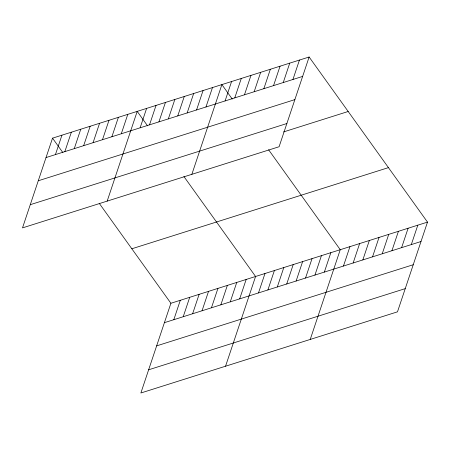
<?xml version="1.0" encoding="UTF-8"?>
<svg xmlns="http://www.w3.org/2000/svg" width="450" height="450" viewBox="0 0 450 450"><rect width="100%" height="100%" fill="white"/><g stroke="black" fill="none" stroke-linecap="round" stroke-linejoin="round"><path stroke-width="0.67" d="M309.127 57.004L52.521 138.161L22.5 227.891L279.101 146.734L309.127 57.004L427.5 222.109L397.479 311.839L140.873 392.996L170.899 303.266L427.5 222.109M55.434 154.597L61.931 135.186M64.845 151.622L71.342 132.21M74.256 148.646L80.752 129.234M83.666 145.671L90.157 126.259M93.071 142.695L99.568 123.283M102.482 139.719L108.979 120.308M111.892 136.744L118.384 117.332M121.297 133.768L127.794 114.356M107.179 201.111L137.205 111.381L147.566 125.837M140.119 127.817L146.61 108.405M149.524 124.841L156.021 105.429M158.934 121.866L165.431 102.454M168.345 118.89L174.836 99.478M177.75 115.914L184.247 96.502M187.161 112.933L193.657 93.527M196.571 109.957L203.062 90.551M205.976 106.982L212.473 87.57M191.857 174.324L221.884 84.594L232.245 99.051M225.079 100.941L231.576 81.529M234.776 97.875L241.268 78.463M244.468 94.809L250.965 75.397M173.812 319.702L180.304 300.291M254.16 91.744L260.657 72.332M183.218 316.727L189.714 297.315M263.858 88.678L270.349 69.266M192.628 313.751L199.125 294.339M273.549 85.612L280.046 66.201M202.039 310.776L208.53 291.364M283.247 82.547L289.738 63.135M211.444 307.8L217.941 288.388M292.939 79.481L299.436 60.069M220.854 304.824L227.351 285.412M230.265 301.849L236.756 282.437M239.67 298.873L246.167 279.461M225.551 366.216L255.578 276.486L183.932 176.558M258.491 292.922L264.983 273.51M267.896 289.946L274.393 270.534M277.307 286.971L283.804 267.559M286.718 283.995L293.209 264.583M296.123 281.019L302.619 261.608M305.533 278.038L312.03 258.632M314.944 275.062L321.435 255.656M324.349 272.087L330.846 252.675M310.23 339.429L340.256 249.699L268.611 149.777M343.451 266.046L349.948 246.634M353.149 262.98L359.64 243.568M362.841 259.914L369.338 240.502M372.538 256.849L379.029 237.437M382.23 253.783L388.727 234.371M391.922 250.718L398.419 231.306M401.619 247.652L408.111 228.24M411.311 244.586L417.808 225.174M46.029 157.573L302.631 76.416M38.261 180.776L294.868 99.619M30.262 204.688L286.869 123.525M283.562 131.929L348.188 111.487M131.833 248.782L388.434 167.625M164.402 322.678L421.003 241.521M156.639 345.881L413.241 264.724M148.635 369.793L405.242 288.63M52.521 138.161L62.887 152.618M99.253 203.338L170.899 303.266"/></g></svg>
